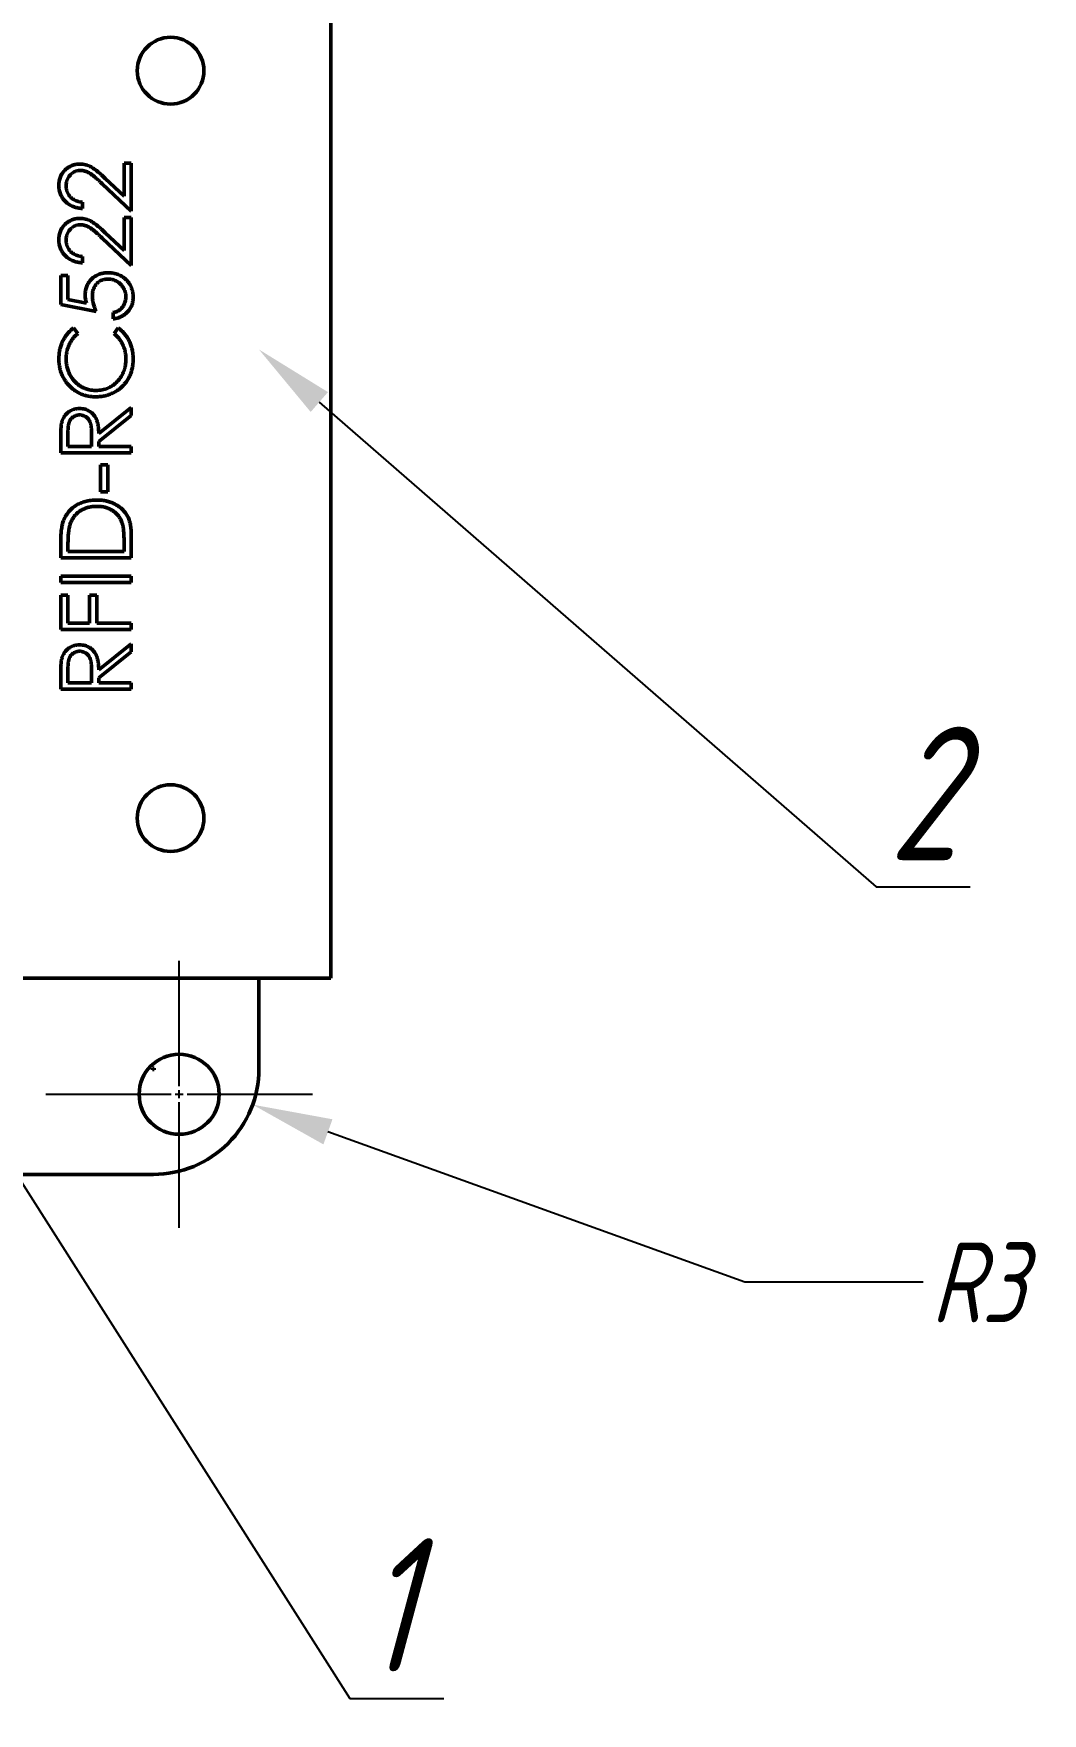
# Model space of a CAD drawing. Header units: millimetres. Extents: x 3004 to 446186229, y 1206 to 1506.
# Drawn here: x 3175.3 to 3213.1, y 1387.4 to 1450.3 of the extents above; entities that cross this region are included whole.
import ezdxf
from ezdxf import colors
from ezdxf.entities.mleader import LeaderData, LeaderLine
from ezdxf.math import Vec2, Vec3

# ---------------------------------------------------------------- set-up
doc = ezdxf.new("R2010")
doc.units = ezdxf.units.MM
doc.linetypes.add('CENTER2', pattern=[28.575, 19.05, -3.175, 3.175, -3.175])
doc.layers.add('Tonk', color=7, linetype='Continuous', lineweight=25)
doc.layers.add('Видимый контур (ГОСТ)', color=7, linetype='Continuous', lineweight=50)
doc.styles.get("Standard").update_dxf_attribs({"font": '', "width": 0.8, "oblique": 15})
doc.styles.get('Standard').set_extended_font_data('GOST type B')
doc.dimstyles.get("Standard").update_dxf_attribs({"dimtxt": 3, "dimasz": 3, "dimexe": 0.18, "dimexo": 0.0625, "dimgap": 0.09, "dimtad": 0, "dimtih": 1, "dimtoh": 1, "dimdec": 4, "dimzin": 0, "dimdsep": 46, "dimtxsty": 'Standard', "dimcen": 0.09, "dimadec": 0, "dimazin": 0, "dimtfac": 1, "dimtdec": 4, "dimtofl": 0, "dimtmove": 0, "dimatfit": 3, "dimfxl": 1, "dimtolj": 1, "dimtzin": 0, "dimarcsym": 0})

# ---------------------------------------------------------------- blocks, each defined once
blk = doc.blocks.new('*D39')
at = {"layer": 'Tonk', "color": 0, "lineweight": -2, "transparency": 16777216}
for p, q in [((3179.661, 1411.501), (3179.841, 1411.501)), ((3179.751, 1411.411), (3179.751, 1411.591)), ((3201.91, 1403.505), (3186.292, 1409.141)), ((3208.598, 1403.505), (3201.91, 1403.505))]:
    blk.add_line(p, q, dxfattribs=at)
at = {"layer": 'Tonk', "color": 0, "transparency": 16777216}
blk.add_solid([(3186.462, 1409.611), (3186.122, 1408.67), (3183.47, 1410.159)], dxfattribs=at)
at = {"layer": 'Tonk', "color": 0, "transparency": 16777216, "insert": (3210.628, 1403.505), "char_height": 3, "attachment_point": 5}
blk.add_mtext('\\A1;R3', dxfattribs=at)
blk = doc.blocks.new('*U40')
at = {"layer": 'Tonk', "color": 0, "linetype": 'CENTER2', "transparency": 16777216}
for p, q in [((0, 0.3), (0, 5)), ((-5, 0), (-0.3, 0)), ((0.3, 0), (5, 0)), ((0, -5), (0, -0.3))]:
    blk.add_line(p, q, dxfattribs=at)
at = {"layer": 'Tonk', "color": 0, "linetype": 'Continuous', "transparency": 16777216}
for p, q in [((-0.15, 0), (0.15, 0)), ((0, -0.15), (0, 0.15))]:
    blk.add_line(p, q, dxfattribs=at)

msp = doc.modelspace()

# ---------------------------------------------------------------- linework, layer by layer
at = {"layer": 'Видимый контур (ГОСТ)'}
for p, q in [((3186.39575, 1414.89309), (3186.39575, 1454.89309)), ((3177.94584, 1444.85936), (3178.65235, 1444.19737)), ((3178.65235, 1445.4286), (3178.92372, 1445.4286)), ((3178.65235, 1444.19737), (3178.65235, 1445.4286)), ((3178.92372, 1445.4286), (3178.92372, 1443.63079)), ((3178.92372, 1443.63079), (3177.8287, 1444.65689)), ((3177.09198, 1443.97), (3177.09198, 1443.73255)), ((3178.65235, 1443.39334), (3178.92372, 1443.39334)), ((3178.65235, 1442.16212), (3178.65235, 1443.39334)), ((3178.92372, 1443.39334), (3178.92372, 1441.59553)), ((3178.92372, 1441.59553), (3177.8287, 1442.62164)), ((3177.94584, 1442.8241), (3178.65235, 1442.16212)), ((3177.09198, 1441.93474), (3177.09198, 1441.69729)), ((3176.27788, 1440.13693), (3176.27788, 1441.2224)), ((3176.27788, 1441.2224), (3176.54925, 1441.2224)), ((3176.54925, 1441.2224), (3176.54925, 1440.32243)), ((3177.6008, 1439.86556), (3176.27788, 1440.13693)), ((3176.54925, 1440.32243), (3177.24516, 1440.17986)), ((3178.2453, 1439.59419), (3178.2453, 1439.83164)), ((3176.76338, 1439.25498), (3176.92238, 1439.04722)), ((3178.27922, 1439.04722), (3178.43663, 1439.25498)), ((3177.70256, 1435.29789), (3178.92372, 1436.26994)), ((3178.92372, 1436.26994), (3178.92372, 1435.97631)), ((3178.92372, 1435.97631), (3177.70256, 1435.00427)), ((3176.27788, 1434.57389), (3176.27788, 1435.10338)), ((3176.54925, 1435.30744), (3176.54925, 1434.81134)), ((3176.54925, 1434.81134), (3177.43119, 1434.81134)), ((3177.43119, 1434.81134), (3177.4349, 1435.29577)), ((3177.70256, 1435.00427), (3177.70256, 1434.81134)), ((3177.70256, 1434.81134), (3178.92372, 1434.81134)), ((3178.92372, 1434.81134), (3178.92372, 1434.57389)), ((3178.92372, 1434.57389), (3176.27788, 1434.57389)), ((3177.7704, 1434.13292), (3178.04177, 1434.13292)), ((3177.7704, 1433.11529), (3177.7704, 1434.13292)), ((3178.04177, 1434.13292), (3178.04177, 1433.11529)), ((3178.04177, 1433.11529), (3177.7704, 1433.11529)), ((3176.27788, 1430.63907), (3176.27788, 1431.17332)), ((3176.54925, 1431.06255), (3176.54925, 1430.87651)), ((3178.65235, 1430.87651), (3178.65235, 1431.18021)), ((3178.92372, 1431.459), (3178.92372, 1430.63907)), ((3178.92372, 1430.63907), (3176.27788, 1430.63907)), ((3176.54925, 1430.87651), (3178.65235, 1430.87651)), ((3176.27788, 1429.96065), (3178.92372, 1429.96065)), ((3176.27788, 1429.7232), (3176.27788, 1429.96065)), ((3178.92372, 1429.96065), (3178.92372, 1429.7232)), ((3178.92372, 1429.7232), (3176.27788, 1429.7232)), ((3176.27788, 1429.24831), (3176.54925, 1429.24831)), ((3176.27788, 1427.95931), (3176.27788, 1429.24831)), ((3176.54925, 1429.24831), (3176.54925, 1428.19676)), ((3177.36335, 1429.24831), (3177.63472, 1429.24831)), ((3177.36335, 1428.19676), (3177.36335, 1429.24831)), ((3177.63472, 1429.24831), (3177.63472, 1428.19676)), ((3178.92372, 1427.95931), (3176.27788, 1427.95931)), ((3176.54925, 1428.19676), (3177.36335, 1428.19676)), ((3177.63472, 1428.19676), (3178.92372, 1428.19676)), ((3178.92372, 1428.19676), (3178.92372, 1427.95931)), ((3177.70256, 1426.44453), (3178.92372, 1427.41658)), ((3178.92372, 1427.41658), (3178.92372, 1427.12295)), ((3178.92372, 1427.12295), (3177.70256, 1426.1509)), ((3176.27788, 1425.72053), (3176.27788, 1426.25001)), ((3176.54925, 1426.45407), (3176.54925, 1425.95798)), ((3177.43119, 1425.95798), (3177.4349, 1426.44241)), ((3177.70256, 1426.1509), (3177.70256, 1425.95798)), ((3178.92372, 1425.72053), (3176.27788, 1425.72053)), ((3176.54925, 1425.95798), (3177.43119, 1425.95798)), ((3177.70256, 1425.95798), (3178.92372, 1425.95798)), ((3178.92372, 1425.95798), (3178.92372, 1425.72053)), ((3126.39575, 1414.89309), (3186.39575, 1414.89309)), ((3183.70586, 1414.89309), (3183.70496, 1411.50204)), ((3179.74995, 1407.54704), (3076.19195, 1407.54604))]:
    msp.add_line(p, q, dxfattribs=at)
for centre, radius in [((3180.39575, 1448.89309), 1.25), ((3180.39575, 1420.89309), 1.25), ((3180.71695, 1410.54704), 1.5)]:
    msp.add_circle(centre, radius, dxfattribs=at)
msp.add_arc((3179.75129, 1411.50071), 3.95367, 269.9806934, 0.0192513, dxfattribs=at)
for points, knots in [([(3176.21004, 1444.59541), (3176.21072, 1444.62442), (3176.21205, 1444.68143), (3176.22351, 1444.76463), (3176.24147, 1444.84384), (3176.26665, 1444.9189), (3176.30051, 1444.98921), (3176.34117, 1445.05529), (3176.38821, 1445.11795), (3176.44359, 1445.17435), (3176.5027, 1445.22613), (3176.56582, 1445.27081), (3176.631, 1445.30907), (3176.69876, 1445.34097), (3176.76972, 1445.36444), (3176.84285, 1445.38227), (3176.91892, 1445.39234), (3176.97041, 1445.39389), (3176.99658, 1445.39467)], [0, 0, 0, 0, 0.06947546, 0.1365168, 0.20078882, 0.26382967, 0.32573502, 0.38729069, 0.44950922, 0.51296782, 0.57627522, 0.6375801, 0.69790261, 0.75717209, 0.81659853, 0.87665317, 0.93728964, 1, 1, 1, 1]), ([(3177.01778, 1445.15723), (3176.99973, 1445.15675), (3176.96415, 1445.1558), (3176.91198, 1445.14744), (3176.86166, 1445.13481), (3176.81304, 1445.11671), (3176.76659, 1445.09281), (3176.72226, 1445.06373), (3176.6794, 1445.03017), (3176.63922, 1444.99135), (3176.60242, 1444.94871), (3176.56982, 1444.90366), (3176.54258, 1444.856), (3176.52025, 1444.80592), (3176.50273, 1444.75358), (3176.49059, 1444.69886), (3176.48296, 1444.64192), (3176.48193, 1444.60303), (3176.48141, 1444.58322)], [0, 0, 0, 0, 0.0619654, 0.12212191, 0.1809885, 0.23993322, 0.29990583, 0.35998885, 0.42177574, 0.48657583, 0.5515348, 0.61501754, 0.67725862, 0.73972996, 0.8030501, 0.86649513, 0.93197347, 1, 1, 1, 1]), ([(3176.99658, 1445.39467), (3177.03343, 1445.39339), (3177.10649, 1445.39086), (3177.21384, 1445.36915), (3177.31786, 1445.33525), (3177.40157, 1445.29443), (3177.46903, 1445.25325), (3177.52457, 1445.21614), (3177.58437, 1445.1727), (3177.64823, 1445.1223), (3177.71665, 1445.06597), (3177.78959, 1445.00321), (3177.8663, 1444.93357), (3177.91869, 1444.88469), (3177.94584, 1444.85936)], [0, 0, 0, 0, 0.0987022, 0.19567231, 0.29242243, 0.39134254, 0.44446244, 0.50422878, 0.57035234, 0.64254575, 0.72228751, 0.80792112, 0.90046954, 1, 1, 1, 1]), ([(3177.8287, 1444.65689), (3177.80263, 1444.68188), (3177.75253, 1444.72986), (3177.6794, 1444.79773), (3177.61155, 1444.85869), (3177.54912, 1444.91314), (3177.49119, 1444.95988), (3177.43964, 1445.00136), (3177.3922, 1445.0346), (3177.33721, 1445.07067), (3177.27007, 1445.1056), (3177.18803, 1445.13562), (3177.10357, 1445.15393), (3177.04649, 1445.15612), (3177.01778, 1445.15723)], [0, 0, 0, 0, 0.11080264, 0.2128292, 0.30610131, 0.39064732, 0.46692447, 0.53448104, 0.59358694, 0.644557, 0.73620045, 0.82502403, 0.91198558, 1, 1, 1, 1]), ([(3177.09198, 1443.73255), (3177.06048, 1443.7341), (3176.99862, 1443.73714), (3176.90841, 1443.75137), (3176.82219, 1443.77173), (3176.74065, 1443.80053), (3176.66306, 1443.83629), (3176.58973, 1443.87918), (3176.52095, 1443.92997), (3176.45734, 1443.98758), (3176.39899, 1444.05015), (3176.3486, 1444.11766), (3176.30603, 1444.1886), (3176.27044, 1444.26276), (3176.24372, 1444.34097), (3176.2239, 1444.42253), (3176.21197, 1444.50778), (3176.21069, 1444.56587), (3176.21004, 1444.59541)], [0, 0, 0, 0, 0.06879079, 0.13510329, 0.19897867, 0.2619043, 0.32349497, 0.38519538, 0.44696924, 0.50976478, 0.57225057, 0.63340518, 0.69325116, 0.75258316, 0.81257927, 0.87327508, 0.93554994, 1, 1, 1, 1]), ([(3176.48141, 1444.58322), (3176.48195, 1444.56253), (3176.48301, 1444.5219), (3176.49044, 1444.46224), (3176.50325, 1444.40533), (3176.52077, 1444.35102), (3176.54303, 1444.29922), (3176.57077, 1444.25019), (3176.60387, 1444.20402), (3176.6414, 1444.16065), (3176.68318, 1444.12069), (3176.72975, 1444.08558), (3176.78027, 1444.0549), (3176.83459, 1444.02813), (3176.89322, 1444.00639), (3176.95594, 1443.98978), (3177.02248, 1443.97664), (3177.06843, 1443.97225), (3177.09198, 1443.97)], [0, 0, 0, 0, 0.06443867, 0.12654691, 0.18688715, 0.24587754, 0.30404088, 0.36219122, 0.42097593, 0.48066028, 0.54060027, 0.6006891, 0.66193579, 0.72444251, 0.78903839, 0.85631376, 0.92635203, 1, 1, 1, 1]), ([(3176.21004, 1442.56016), (3176.21072, 1442.58917), (3176.21205, 1442.64618), (3176.22351, 1442.72938), (3176.24147, 1442.80858), (3176.26665, 1442.88364), (3176.30051, 1442.95395), (3176.34117, 1443.02004), (3176.38821, 1443.08269), (3176.44359, 1443.13909), (3176.5027, 1443.19088), (3176.56582, 1443.23556), (3176.631, 1443.27382), (3176.69876, 1443.30571), (3176.76972, 1443.32919), (3176.84285, 1443.34701), (3176.91892, 1443.35709), (3176.97041, 1443.35863), (3176.99658, 1443.35942)], [0, 0, 0, 0, 0.06947546, 0.1365168, 0.20078882, 0.26382967, 0.32573502, 0.38729069, 0.44950922, 0.51296782, 0.57627522, 0.6375801, 0.69790261, 0.75717209, 0.81659853, 0.87665317, 0.93728964, 1, 1, 1, 1]), ([(3177.01778, 1443.12197), (3176.99973, 1443.12149), (3176.96415, 1443.12054), (3176.91198, 1443.11218), (3176.86166, 1443.09955), (3176.81304, 1443.08145), (3176.76659, 1443.05756), (3176.72226, 1443.02847), (3176.6794, 1442.99492), (3176.63922, 1442.9561), (3176.60242, 1442.91345), (3176.56982, 1442.8684), (3176.54258, 1442.82074), (3176.52025, 1442.77067), (3176.50273, 1442.71832), (3176.49059, 1442.6636), (3176.48296, 1442.60666), (3176.48193, 1442.56778), (3176.48141, 1442.54797)], [0, 0, 0, 0, 0.0619654, 0.12212191, 0.1809885, 0.23993322, 0.29990583, 0.35998885, 0.42177574, 0.48657583, 0.5515348, 0.61501754, 0.67725862, 0.73972996, 0.8030501, 0.86649513, 0.93197347, 1, 1, 1, 1]), ([(3176.99658, 1443.35942), (3177.03343, 1443.35814), (3177.10649, 1443.3556), (3177.21384, 1443.33389), (3177.31786, 1443.29999), (3177.40157, 1443.25917), (3177.46903, 1443.21799), (3177.52457, 1443.18089), (3177.58437, 1443.13745), (3177.64823, 1443.08704), (3177.71665, 1443.03071), (3177.78959, 1442.96795), (3177.8663, 1442.89831), (3177.91869, 1442.84943), (3177.94584, 1442.8241)], [0, 0, 0, 0, 0.0987022, 0.19567231, 0.29242243, 0.39134254, 0.44446244, 0.50422878, 0.57035234, 0.64254575, 0.72228751, 0.80792112, 0.90046954, 1, 1, 1, 1]), ([(3177.8287, 1442.62164), (3177.80263, 1442.64662), (3177.75253, 1442.69461), (3177.6794, 1442.76248), (3177.61155, 1442.82344), (3177.54912, 1442.87788), (3177.49119, 1442.92462), (3177.43964, 1442.9661), (3177.3922, 1442.99934), (3177.33721, 1443.03541), (3177.27007, 1443.07035), (3177.18803, 1443.10037), (3177.10357, 1443.11867), (3177.04649, 1443.12087), (3177.01778, 1443.12197)], [0, 0, 0, 0, 0.11080264, 0.2128292, 0.30610131, 0.39064732, 0.46692447, 0.53448104, 0.59358694, 0.644557, 0.73620045, 0.82502403, 0.91198558, 1, 1, 1, 1]), ([(3177.09198, 1441.69729), (3177.06048, 1441.69884), (3176.99862, 1441.70188), (3176.90841, 1441.71611), (3176.82219, 1441.73648), (3176.74065, 1441.76527), (3176.66306, 1441.80104), (3176.58973, 1441.84392), (3176.52095, 1441.89472), (3176.45734, 1441.95232), (3176.39899, 1442.01489), (3176.3486, 1442.0824), (3176.30603, 1442.15335), (3176.27044, 1442.22751), (3176.24372, 1442.30572), (3176.2239, 1442.38727), (3176.21197, 1442.47253), (3176.21069, 1442.53061), (3176.21004, 1442.56016)], [0, 0, 0, 0, 0.06879079, 0.13510329, 0.19897867, 0.2619043, 0.32349497, 0.38519538, 0.44696924, 0.50976478, 0.57225057, 0.63340518, 0.69325116, 0.75258316, 0.81257927, 0.87327508, 0.93554994, 1, 1, 1, 1]), ([(3176.48141, 1442.54797), (3176.48195, 1442.52727), (3176.48301, 1442.48664), (3176.49044, 1442.42698), (3176.50325, 1442.37007), (3176.52077, 1442.31576), (3176.54303, 1442.26396), (3176.57077, 1442.21493), (3176.60387, 1442.16877), (3176.6414, 1442.12539), (3176.68318, 1442.08543), (3176.72975, 1442.05032), (3176.78027, 1442.01964), (3176.83459, 1441.99287), (3176.89322, 1441.97113), (3176.95594, 1441.95452), (3177.02248, 1441.94138), (3177.06843, 1441.93699), (3177.09198, 1441.93474)], [0, 0, 0, 0, 0.06443867, 0.12654691, 0.18688715, 0.24587754, 0.30404088, 0.36219122, 0.42097593, 0.48066028, 0.54060027, 0.6006891, 0.66193579, 0.72444251, 0.78903839, 0.85631376, 0.92635203, 1, 1, 1, 1]), ([(3177.19375, 1440.49151), (3177.19439, 1440.52105), (3177.19564, 1440.57915), (3177.20772, 1440.66415), (3177.22672, 1440.74529), (3177.25327, 1440.82239), (3177.28722, 1440.89562), (3177.32963, 1440.96428), (3177.37917, 1441.02941), (3177.43613, 1441.08984), (3177.49881, 1441.14467), (3177.56621, 1441.19287), (3177.63767, 1441.23381), (3177.71387, 1441.26674), (3177.79397, 1441.29304), (3177.87881, 1441.31054), (3177.9676, 1441.3222), (3178.02831, 1441.3235), (3178.05926, 1441.32416)], [0, 0, 0, 0, 0.06580765, 0.12939427, 0.19089406, 0.25128107, 0.31081496, 0.37037099, 0.43076826, 0.49288125, 0.55510395, 0.61606705, 0.67725603, 0.73825981, 0.80076213, 0.86477758, 0.93104529, 1, 1, 1, 1]), ([(3178.04919, 1441.08672), (3178.02797, 1441.08622), (3177.98642, 1441.08524), (3177.92565, 1441.07728), (3177.86814, 1441.06344), (3177.81362, 1441.04422), (3177.76205, 1441.01981), (3177.71336, 1440.99), (3177.66821, 1440.9542), (3177.62656, 1440.91331), (3177.58812, 1440.86851), (3177.55536, 1440.81904), (3177.52779, 1440.76593), (3177.50401, 1440.70981), (3177.48692, 1440.64936), (3177.47409, 1440.58577), (3177.46667, 1440.51836), (3177.46564, 1440.47227), (3177.46511, 1440.44858)], [0, 0, 0, 0, 0.06535138, 0.12791603, 0.18836021, 0.24721608, 0.30563013, 0.36376984, 0.42266091, 0.48268729, 0.54330022, 0.60411796, 0.66496489, 0.72741349, 0.79146763, 0.85805544, 0.92703681, 1, 1, 1, 1]), ([(3178.72019, 1440.41519), (3178.71957, 1440.43783), (3178.71835, 1440.48243), (3178.70894, 1440.54805), (3178.69446, 1440.61141), (3178.67279, 1440.67188), (3178.64645, 1440.73051), (3178.61265, 1440.78583), (3178.57374, 1440.83942), (3178.52918, 1440.88964), (3178.48006, 1440.93563), (3178.42754, 1440.97627), (3178.37151, 1441.01012), (3178.31295, 1441.03864), (3178.2512, 1441.0603), (3178.18657, 1441.07576), (3178.11888, 1441.08483), (3178.07272, 1441.08608), (3178.04919, 1441.08672)], [0, 0, 0, 0, 0.0642073, 0.12642469, 0.18768028, 0.24821642, 0.30830506, 0.36966099, 0.43169855, 0.49594689, 0.55975802, 0.62229541, 0.68391064, 0.74509241, 0.80674023, 0.86908662, 0.93329, 1, 1, 1, 1]), ([(3178.05926, 1441.32416), (3178.08082, 1441.32366), (3178.12365, 1441.32266), (3178.18726, 1441.31758), (3178.24953, 1441.3078), (3178.31045, 1441.29467), (3178.36992, 1441.27763), (3178.42811, 1441.257), (3178.48465, 1441.23176), (3178.54008, 1441.20407), (3178.59315, 1441.17289), (3178.64277, 1441.13828), (3178.68971, 1441.10172), (3178.73344, 1441.06238), (3178.77369, 1441.01989), (3178.81069, 1440.97478), (3178.84507, 1440.92739), (3178.87544, 1440.877), (3178.90338, 1440.82473), (3178.9263, 1440.76983), (3178.9468, 1440.71354), (3178.96313, 1440.65506), (3178.97593, 1440.59451), (3178.98463, 1440.5318), (3178.99096, 1440.46726), (3178.99136, 1440.42351), (3178.99156, 1440.40141)], [0, 0, 0, 0, 0.04401447, 0.08743412, 0.1301184, 0.17255369, 0.21455476, 0.25629809, 0.29843823, 0.340849, 0.38271519, 0.42392405, 0.46424624, 0.50407367, 0.54386191, 0.58356672, 0.62309432, 0.66322906, 0.70355126, 0.74393789, 0.78454125, 0.82575011, 0.86775736, 0.91074516, 0.95491445, 1, 1, 1, 1]), ([(3177.24516, 1440.17986), (3177.23743, 1440.20787), (3177.22244, 1440.26214), (3177.20581, 1440.34224), (3177.19578, 1440.41829), (3177.19441, 1440.46763), (3177.19375, 1440.49151)], [0, 0, 0, 0, 0.27506837, 0.53290146, 0.77397346, 1, 1, 1, 1]), ([(3177.46511, 1440.44858), (3177.46555, 1440.42807), (3177.46646, 1440.38573), (3177.47313, 1440.32077), (3177.4839, 1440.25252), (3177.4987, 1440.18122), (3177.51808, 1440.10667), (3177.5413, 1440.02902), (3177.56906, 1439.9481), (3177.59002, 1439.89359), (3177.6008, 1439.86556)], [0, 0, 0, 0, 0.10220304, 0.21102334, 0.32509966, 0.4465021, 0.57378772, 0.70890071, 0.85035787, 1, 1, 1, 1]), ([(3178.2453, 1439.83164), (3178.27053, 1439.83748), (3178.31902, 1439.84871), (3178.38716, 1439.87336), (3178.44788, 1439.9035), (3178.50198, 1439.93933), (3178.54916, 1439.98208), (3178.5912, 1440.03086), (3178.62913, 1440.08555), (3178.66075, 1440.14633), (3178.68771, 1440.21044), (3178.70567, 1440.27755), (3178.71829, 1440.34581), (3178.71955, 1440.39198), (3178.72019, 1440.41519)], [0, 0, 0, 0, 0.09468725, 0.18199416, 0.26437695, 0.34217986, 0.41861761, 0.49650908, 0.57736909, 0.66151059, 0.74673255, 0.83125798, 0.91520562, 1, 1, 1, 1]), ([(3178.99156, 1440.40141), (3178.99104, 1440.37504), (3178.99001, 1440.32318), (3178.97926, 1440.24719), (3178.96386, 1440.17408), (3178.94071, 1440.10443), (3178.91169, 1440.03763), (3178.87501, 1439.97456), (3178.83345, 1439.91363), (3178.7844, 1439.8573), (3178.73079, 1439.80502), (3178.67262, 1439.75822), (3178.61083, 1439.71655), (3178.54514, 1439.68065), (3178.47572, 1439.65004), (3178.4023, 1439.62599), (3178.32527, 1439.60658), (3178.27223, 1439.59837), (3178.2453, 1439.59419)], [0, 0, 0, 0, 0.06542114, 0.12870837, 0.19023614, 0.2507244, 0.31063718, 0.37076641, 0.43161474, 0.49352297, 0.55588346, 0.61734237, 0.67866804, 0.74071136, 0.80298536, 0.86680258, 0.93234717, 1, 1, 1, 1]), ([(3176.21004, 1438.10061), (3176.2104, 1438.13101), (3176.21113, 1438.19119), (3176.21816, 1438.2802), (3176.22989, 1438.36687), (3176.24585, 1438.45124), (3176.26566, 1438.53373), (3176.29147, 1438.61371), (3176.32098, 1438.69165), (3176.35497, 1438.76705), (3176.39312, 1438.83956), (3176.43501, 1438.90915), (3176.48059, 1438.97527), (3176.52947, 1439.03838), (3176.58269, 1439.09744), (3176.63878, 1439.1541), (3176.69936, 1439.20646), (3176.742, 1439.23878), (3176.76338, 1439.25498)], [0, 0, 0, 0, 0.06854754, 0.13568295, 0.20121499, 0.26568223, 0.32926683, 0.39239543, 0.45506976, 0.51712685, 0.57879004, 0.63973986, 0.7001915, 0.75980624, 0.81962832, 0.87935479, 0.93951161, 1, 1, 1, 1]), ([(3178.43663, 1439.25498), (3178.45821, 1439.23826), (3178.50125, 1439.2049), (3178.56193, 1439.15089), (3178.61901, 1439.09398), (3178.67202, 1439.03376), (3178.72203, 1438.97093), (3178.76762, 1438.90435), (3178.80941, 1438.8349), (3178.84769, 1438.76282), (3178.88164, 1438.68818), (3178.91071, 1438.61107), (3178.93575, 1438.53182), (3178.95635, 1438.45043), (3178.97243, 1438.36674), (3178.98318, 1438.28103), (3178.99055, 1438.19314), (3178.99122, 1438.13384), (3178.99156, 1438.10379)], [0, 0, 0, 0, 0.06167424, 0.12305306, 0.183475, 0.2437265, 0.30427892, 0.36486292, 0.4259462, 0.48739123, 0.54922038, 0.61114359, 0.67352853, 0.73696146, 0.80078528, 0.8660126, 0.93210075, 1, 1, 1, 1]), ([(3176.92238, 1439.04722), (3176.90472, 1439.0324), (3176.86963, 1439.00296), (3176.82035, 1438.95559), (3176.77419, 1438.90622), (3176.73092, 1438.85488), (3176.69205, 1438.80063), (3176.65556, 1438.7448), (3176.62285, 1438.68644), (3176.58319, 1438.60574), (3176.54181, 1438.50017), (3176.50711, 1438.36728), (3176.48502, 1438.22855), (3176.48262, 1438.13391), (3176.48141, 1438.08577)], [0, 0, 0, 0, 0.06316326, 0.12547494, 0.18712122, 0.24829435, 0.30929486, 0.36985007, 0.43097338, 0.49245599, 0.61614797, 0.7408437, 0.86818265, 1, 1, 1, 1]), ([(3178.72019, 1438.1022), (3178.71891, 1438.14839), (3178.7164, 1438.23931), (3178.69511, 1438.37263), (3178.6606, 1438.50027), (3178.61229, 1438.62221), (3178.5495, 1438.73812), (3178.47338, 1438.84819), (3178.3832, 1438.9525), (3178.31435, 1439.01522), (3178.27922, 1439.04722)], [0, 0, 0, 0, 0.12851519, 0.25294864, 0.37475473, 0.49593975, 0.61718064, 0.74090947, 0.86781115, 1, 1, 1, 1]), ([(3177.58543, 1436.67699), (3177.53784, 1436.67817), (3177.4442, 1436.68048), (3177.30679, 1436.70013), (3177.17514, 1436.73175), (3177.0495, 1436.77665), (3176.9292, 1436.83357), (3176.81518, 1436.9039), (3176.70668, 1436.9868), (3176.60538, 1437.08163), (3176.51274, 1437.18563), (3176.43124, 1437.29699), (3176.36342, 1437.41551), (3176.30673, 1437.53988), (3176.26315, 1437.67103), (3176.23265, 1437.80867), (3176.21366, 1437.95256), (3176.21126, 1438.05073), (3176.21004, 1438.10061)], [0, 0, 0, 0, 0.06455785, 0.12701353, 0.18795481, 0.24801391, 0.30774768, 0.36823451, 0.42946984, 0.49274344, 0.55625777, 0.61821679, 0.67965548, 0.74124555, 0.80341526, 0.86681546, 0.93232831, 1, 1, 1, 1]), ([(3176.48141, 1438.08577), (3176.48171, 1438.05925), (3176.48232, 1438.00645), (3176.49034, 1437.9281), (3176.50161, 1437.85121), (3176.51834, 1437.77583), (3176.53948, 1437.70207), (3176.56475, 1437.62942), (3176.59602, 1437.55896), (3176.63057, 1437.4897), (3176.6696, 1437.42335), (3176.71217, 1437.36056), (3176.7578, 1437.30157), (3176.80668, 1437.24634), (3176.85857, 1437.19481), (3176.91403, 1437.14734), (3176.97288, 1437.10411), (3177.03435, 1437.06426), (3177.09825, 1437.02857), (3177.16483, 1436.99869), (3177.23295, 1436.97223), (3177.30337, 1436.95129), (3177.37559, 1436.93471), (3177.44982, 1436.92328), (3177.52589, 1436.91535), (3177.57746, 1436.91474), (3177.60345, 1436.91444)], [0, 0, 0, 0, 0.04395491, 0.08750187, 0.13046263, 0.17275202, 0.21540307, 0.25764983, 0.30015275, 0.34312149, 0.38592516, 0.42768573, 0.46881795, 0.5094918, 0.54988303, 0.58998002, 0.63040523, 0.67086863, 0.71138394, 0.75162726, 0.79177558, 0.83245892, 0.87331905, 0.91454296, 0.95692356, 1, 1, 1, 1]), ([(3177.60345, 1436.91444), (3177.64256, 1436.91539), (3177.71934, 1436.91727), (3177.8318, 1436.93393), (3177.93954, 1436.95926), (3178.04188, 1436.99722), (3178.14008, 1437.04403), (3178.23249, 1437.10318), (3178.3205, 1437.17168), (3178.40202, 1437.25051), (3178.47649, 1437.33699), (3178.54207, 1437.42978), (3178.59674, 1437.52865), (3178.64223, 1437.6325), (3178.6772, 1437.74213), (3178.70181, 1437.85735), (3178.71787, 1437.9779), (3178.71941, 1438.06028), (3178.72019, 1438.1022)], [0, 0, 0, 0, 0.06432322, 0.1262901, 0.18672647, 0.24614643, 0.30557564, 0.36542939, 0.42632631, 0.48883991, 0.55172497, 0.6139186, 0.67548377, 0.7373339, 0.80022904, 0.8645023, 0.93104074, 1, 1, 1, 1]), ([(3178.99156, 1438.10379), (3178.99136, 1438.07534), (3178.99097, 1438.01907), (3178.98462, 1437.93599), (3178.97597, 1437.85511), (3178.96294, 1437.77666), (3178.94756, 1437.70021), (3178.92694, 1437.62646), (3178.90385, 1437.55468), (3178.8767, 1437.48516), (3178.84608, 1437.41783), (3178.81146, 1437.35292), (3178.77315, 1437.29046), (3178.73198, 1437.22983), (3178.68664, 1437.17192), (3178.63776, 1437.11625), (3178.58549, 1437.06248), (3178.5478, 1437.02922), (3178.52885, 1437.01249)], [0, 0, 0, 0, 0.0696628, 0.13774956, 0.20391674, 0.26877986, 0.33241371, 0.39475354, 0.45618003, 0.51699565, 0.57739594, 0.63719834, 0.69699918, 0.75675619, 0.81655391, 0.876948, 0.93813179, 1, 1, 1, 1]), ([(3178.52885, 1437.01249), (3178.49594, 1436.9857), (3178.43051, 1436.93245), (3178.32446, 1436.86432), (3178.21373, 1436.806), (3178.09776, 1436.75885), (3177.97678, 1436.72199), (3177.85075, 1436.69645), (3177.71979, 1436.67986), (3177.63071, 1436.67796), (3177.58543, 1436.67699)], [0, 0, 0, 0, 0.12432851, 0.24715602, 0.36877975, 0.49073386, 0.61361377, 0.73895758, 0.86731058, 1, 1, 1, 1]), ([(3176.31392, 1435.70283), (3176.31871, 1435.72218), (3176.32817, 1435.76049), (3176.34817, 1435.81563), (3176.37132, 1435.86818), (3176.39851, 1435.91792), (3176.42993, 1435.96458), (3176.46506, 1436.00867), (3176.5037, 1436.05037), (3176.54681, 1436.08801), (3176.59205, 1436.12349), (3176.64096, 1436.15342), (3176.69211, 1436.17921), (3176.74601, 1436.19975), (3176.80215, 1436.21629), (3176.86103, 1436.22795), (3176.92238, 1436.23495), (3176.96423, 1436.23566), (3176.98545, 1436.23602)], [0, 0, 0, 0, 0.06421684, 0.12706377, 0.18874454, 0.2491321, 0.30945253, 0.36982668, 0.43065014, 0.49235193, 0.55407211, 0.61568978, 0.6767977, 0.73843905, 0.80131691, 0.86518451, 0.93164132, 1, 1, 1, 1]), ([(3176.98545, 1436.23602), (3177.02071, 1436.23491), (3177.0895, 1436.23274), (3177.18933, 1436.21254), (3177.28245, 1436.17945), (3177.36875, 1436.13385), (3177.44655, 1436.07577), (3177.51488, 1436.00598), (3177.57206, 1435.92443), (3177.61171, 1435.84851), (3177.63711, 1435.78144), (3177.65497, 1435.72623), (3177.66878, 1435.66601), (3177.68115, 1435.60135), (3177.69048, 1435.53198), (3177.69732, 1435.45807), (3177.7016, 1435.37957), (3177.70223, 1435.32564), (3177.70256, 1435.29789)], [0, 0, 0, 0, 0.07878024, 0.15372064, 0.22671353, 0.29919117, 0.37119, 0.44300641, 0.51668917, 0.59321722, 0.63387292, 0.67698914, 0.72289951, 0.77195861, 0.82421132, 0.87937865, 0.93794812, 1, 1, 1, 1]), ([(3176.27788, 1435.10338), (3176.278, 1435.13871), (3176.27823, 1435.20656), (3176.27948, 1435.30375), (3176.28309, 1435.39207), (3176.2862, 1435.47146), (3176.29186, 1435.54192), (3176.29728, 1435.60367), (3176.30436, 1435.65643), (3176.31094, 1435.68837), (3176.31392, 1435.70283)], [0, 0, 0, 0, 0.17625775, 0.33843441, 0.48482205, 0.61715758, 0.73469836, 0.83738518, 0.92637242, 1, 1, 1, 1]), ([(3176.98492, 1435.99857), (3176.96364, 1435.99767), (3176.92148, 1435.99586), (3176.85975, 1435.98116), (3176.80149, 1435.9563), (3176.74694, 1435.92279), (3176.69742, 1435.88197), (3176.65505, 1435.83411), (3176.62009, 1435.78051), (3176.59775, 1435.73041), (3176.58405, 1435.68563), (3176.57441, 1435.64675), (3176.56667, 1435.60282), (3176.56046, 1435.55363), (3176.55513, 1435.49938), (3176.55154, 1435.4398), (3176.54941, 1435.37529), (3176.5493, 1435.33058), (3176.54925, 1435.30744)], [0, 0, 0, 0, 0.0688143, 0.13636482, 0.20401935, 0.27306374, 0.34291332, 0.41096544, 0.47916877, 0.54930801, 0.58765158, 0.63064667, 0.67887879, 0.7319343, 0.79111142, 0.85528319, 0.92508594, 1, 1, 1, 1]), ([(3177.4349, 1435.29577), (3177.43491, 1435.31839), (3177.43493, 1435.36223), (3177.43191, 1435.42566), (3177.42848, 1435.48471), (3177.42323, 1435.53917), (3177.41646, 1435.58906), (3177.40799, 1435.63435), (3177.39812, 1435.67512), (3177.38285, 1435.72267), (3177.35865, 1435.77577), (3177.32345, 1435.83347), (3177.27918, 1435.88261), (3177.22855, 1435.92412), (3177.17288, 1435.95748), (3177.11285, 1435.981), (3177.04996, 1435.99593), (3177.00674, 1435.99769), (3176.98492, 1435.99857)], [0, 0, 0, 0, 0.07166815, 0.13891329, 0.20118457, 0.25912443, 0.31225504, 0.36068151, 0.40508614, 0.44510166, 0.51877778, 0.58946158, 0.65846224, 0.72728322, 0.79632249, 0.86317489, 0.93094938, 1, 1, 1, 1]), ([(3176.37329, 1432.01286), (3176.38495, 1432.04348), (3176.40802, 1432.10401), (3176.45152, 1432.19019), (3176.50082, 1432.27132), (3176.55597, 1432.34784), (3176.61854, 1432.41799), (3176.68586, 1432.48452), (3176.76039, 1432.54471), (3176.84058, 1432.59982), (3176.92548, 1432.64952), (3177.01494, 1432.69271), (3177.10849, 1432.72858), (3177.20588, 1432.75836), (3177.30733, 1432.78183), (3177.41295, 1432.79784), (3177.52232, 1432.80841), (3177.59653, 1432.80947), (3177.63419, 1432.81001)], [0, 0, 0, 0, 0.06154497, 0.1216943, 0.18115486, 0.23987539, 0.29870194, 0.35764742, 0.41760484, 0.47849404, 0.54040705, 0.60234499, 0.66500433, 0.72855931, 0.79365054, 0.86053427, 0.92923596, 1, 1, 1, 1]), ([(3177.63366, 1432.57256), (3177.60272, 1432.57217), (3177.54193, 1432.57141), (3177.45273, 1432.56183), (3177.36695, 1432.54783), (3177.28456, 1432.52758), (3177.20542, 1432.50178), (3177.12997, 1432.46958), (3177.05739, 1432.43279), (3176.98937, 1432.38902), (3176.92505, 1432.34108), (3176.86612, 1432.28788), (3176.81245, 1432.23025), (3176.76321, 1432.16885), (3176.72037, 1432.10192), (3176.68205, 1432.03104), (3176.64954, 1431.95519), (3176.63224, 1431.90241), (3176.62345, 1431.87559)], [0, 0, 0, 0, 0.07015118, 0.13781261, 0.20322625, 0.26717406, 0.330024, 0.39179427, 0.4530844, 0.51433391, 0.57499999, 0.63486548, 0.69411632, 0.75344162, 0.8131258, 0.87407969, 0.93600701, 1, 1, 1, 1]), ([(3178.58504, 1431.93654), (3178.57653, 1431.96069), (3178.55972, 1432.00842), (3178.52906, 1432.07712), (3178.49275, 1432.14119), (3178.45238, 1432.20175), (3178.40653, 1432.25794), (3178.35621, 1432.31042), (3178.30115, 1432.35909), (3178.24142, 1432.40345), (3178.1774, 1432.44314), (3178.10971, 1432.47751), (3178.0391, 1432.50764), (3177.96448, 1432.53128), (3177.88652, 1432.54982), (3177.80521, 1432.56294), (3177.72057, 1432.57112), (3177.66301, 1432.57207), (3177.63366, 1432.57256)], [0, 0, 0, 0, 0.0624145, 0.12333823, 0.18312454, 0.24178299, 0.30057888, 0.35968007, 0.41888164, 0.47953066, 0.54085054, 0.6023034, 0.66446321, 0.72780572, 0.79289481, 0.85967233, 0.9284644, 1, 1, 1, 1]), ([(3177.63419, 1432.81001), (3177.66689, 1432.80953), (3177.73134, 1432.80859), (3177.82632, 1432.80018), (3177.91848, 1432.78795), (3178.00738, 1432.76902), (3178.09381, 1432.74604), (3178.17684, 1432.71658), (3178.25723, 1432.68284), (3178.33389, 1432.64349), (3178.40653, 1432.6003), (3178.475, 1432.55394), (3178.53833, 1432.50447), (3178.59671, 1432.45142), (3178.65006, 1432.39548), (3178.69881, 1432.33627), (3178.74202, 1432.27364), (3178.78138, 1432.20788), (3178.81571, 1432.13707), (3178.84476, 1432.05986), (3178.86884, 1431.97592), (3178.88892, 1431.88547), (3178.90486, 1431.78834), (3178.91554, 1431.68444), (3178.92276, 1431.57394), (3178.92339, 1431.49806), (3178.92372, 1431.459)], [0, 0, 0, 0, 0.04608068, 0.0908068, 0.13429527, 0.17702439, 0.21882273, 0.26024412, 0.30107987, 0.34161389, 0.38158342, 0.42011959, 0.45807462, 0.49473849, 0.53119462, 0.5669337, 0.60271265, 0.63832661, 0.67485325, 0.71346737, 0.7544418, 0.79781536, 0.84398946, 0.89307157, 0.94496335, 1, 1, 1, 1]), ([(3176.27788, 1431.17332), (3176.27822, 1431.21979), (3176.27886, 1431.30956), (3176.28296, 1431.43929), (3176.29021, 1431.55933), (3176.30077, 1431.66927), (3176.31374, 1431.76942), (3176.32999, 1431.8595), (3176.34918, 1431.93997), (3176.36555, 1431.98946), (3176.37329, 1432.01286)], [0, 0, 0, 0, 0.16428922, 0.31740591, 0.45884361, 0.58936654, 0.70783132, 0.81577003, 0.9128799, 1, 1, 1, 1]), ([(3176.62345, 1431.87559), (3176.61732, 1431.8534), (3176.60427, 1431.80622), (3176.59004, 1431.72924), (3176.57749, 1431.64259), (3176.56686, 1431.54591), (3176.55923, 1431.43929), (3176.55351, 1431.32266), (3176.54965, 1431.19596), (3176.54939, 1431.10813), (3176.54925, 1431.06255)], [0, 0, 0, 0, 0.08431862, 0.17928451, 0.28658253, 0.40511148, 0.53559287, 0.67819021, 0.83297584, 1, 1, 1, 1]), ([(3178.65235, 1431.18021), (3178.65216, 1431.22385), (3178.6518, 1431.30779), (3178.64863, 1431.42848), (3178.64346, 1431.53876), (3178.63622, 1431.63864), (3178.62665, 1431.72806), (3178.61597, 1431.80721), (3178.60267, 1431.87583), (3178.59061, 1431.91735), (3178.58504, 1431.93654)], [0, 0, 0, 0, 0.17190066, 0.33062793, 0.47554884, 0.60674619, 0.7250238, 0.82974239, 0.92132282, 1, 1, 1, 1]), ([(3176.31392, 1426.84946), (3176.31871, 1426.86882), (3176.32817, 1426.90712), (3176.34817, 1426.96227), (3176.37132, 1427.01482), (3176.39851, 1427.06455), (3176.42993, 1427.11122), (3176.46506, 1427.15531), (3176.5037, 1427.19701), (3176.54681, 1427.23464), (3176.59205, 1427.27012), (3176.64096, 1427.30005), (3176.69211, 1427.32585), (3176.74601, 1427.34639), (3176.80215, 1427.36293), (3176.86103, 1427.37459), (3176.92239, 1427.38158), (3176.96423, 1427.38229), (3176.98545, 1427.38266)], [0, 0, 0, 0, 0.06421684, 0.12706377, 0.18874454, 0.2491321, 0.30945253, 0.36982668, 0.43065014, 0.49235193, 0.55407211, 0.61568978, 0.6767977, 0.73843905, 0.80131691, 0.86518451, 0.93164132, 1, 1, 1, 1]), ([(3176.98545, 1427.38266), (3177.02071, 1427.38154), (3177.0895, 1427.37938), (3177.18933, 1427.35918), (3177.28245, 1427.32608), (3177.36875, 1427.28048), (3177.44655, 1427.22241), (3177.51488, 1427.15262), (3177.57206, 1427.07106), (3177.61171, 1426.99514), (3177.63711, 1426.92808), (3177.65498, 1426.87287), (3177.66878, 1426.81264), (3177.68115, 1426.74798), (3177.69049, 1426.67861), (3177.69732, 1426.6047), (3177.7016, 1426.5262), (3177.70223, 1426.47227), (3177.70256, 1426.44453)], [0, 0, 0, 0, 0.07878024, 0.15372064, 0.22671353, 0.29919117, 0.37119, 0.44300641, 0.51668917, 0.59321722, 0.63387292, 0.67698914, 0.72289951, 0.77195861, 0.82421132, 0.87937865, 0.93794812, 1, 1, 1, 1]), ([(3176.27788, 1426.25001), (3176.278, 1426.28535), (3176.27823, 1426.35319), (3176.27949, 1426.45039), (3176.28309, 1426.5387), (3176.2862, 1426.61809), (3176.29186, 1426.68856), (3176.29728, 1426.75031), (3176.30436, 1426.80307), (3176.31094, 1426.835), (3176.31392, 1426.84946)], [0, 0, 0, 0, 0.17625775, 0.33843441, 0.48482205, 0.61715758, 0.73469836, 0.83738518, 0.92637242, 1, 1, 1, 1]), ([(3176.98492, 1427.14521), (3176.96364, 1427.1443), (3176.92148, 1427.1425), (3176.85975, 1427.1278), (3176.80149, 1427.10293), (3176.74694, 1427.06943), (3176.69742, 1427.02861), (3176.65505, 1426.98074), (3176.62009, 1426.92714), (3176.59775, 1426.87704), (3176.58405, 1426.83227), (3176.57441, 1426.79339), (3176.56667, 1426.74946), (3176.56046, 1426.70026), (3176.55513, 1426.64602), (3176.55154, 1426.58644), (3176.54941, 1426.52193), (3176.5493, 1426.47722), (3176.54925, 1426.45407)], [0, 0, 0, 0, 0.0688143, 0.13636482, 0.20401935, 0.27306374, 0.34291332, 0.41096544, 0.47916877, 0.54930801, 0.58765158, 0.63064667, 0.67887879, 0.7319343, 0.79111142, 0.85528319, 0.92508594, 1, 1, 1, 1]), ([(3177.4349, 1426.44241), (3177.43491, 1426.46503), (3177.43493, 1426.50887), (3177.43192, 1426.57229), (3177.42848, 1426.63135), (3177.42323, 1426.68581), (3177.41646, 1426.7357), (3177.40799, 1426.78099), (3177.39812, 1426.82176), (3177.38285, 1426.8693), (3177.35865, 1426.9224), (3177.32345, 1426.9801), (3177.27918, 1427.02924), (3177.22855, 1427.07076), (3177.17288, 1427.10412), (3177.11285, 1427.12764), (3177.04996, 1427.14256), (3177.00674, 1427.14432), (3176.98492, 1427.14521)], [0, 0, 0, 0, 0.07166815, 0.13891329, 0.20118457, 0.25912443, 0.31225504, 0.36068151, 0.40508614, 0.44510166, 0.51877778, 0.58946158, 0.65846224, 0.72728322, 0.79632249, 0.86317489, 0.93094938, 1, 1, 1, 1])]:
    msp.add_open_spline(points, degree=3, knots=knots, dxfattribs=at)

# ---------------------------------------------------------------- block references
at = {"layer": 'Tonk', "linetype": 'CENTER2'}
msp.add_blockref('*U40', (3180.71695, 1410.54704), dxfattribs=at)

# ---------------------------------------------------------------- dimensions: what is measured, and where the dimension line sits
at = {"layer": 'Tonk'}
dim = msp.add_radius_dim(center=(3179.75129, 1411.50071), mpoint=(3183.47026, 1410.1588), text='R3', dimstyle='Standard', dxfattribs=at)
dim.commit()
dim.dimension.update_dxf_attribs({"geometry": '*D39', "text_midpoint": (3210.62754, 1403.50537), "dimtype": 164})

# ---------------------------------------------------------------- leaders
ml = msp.add_multileader_mtext('Standard', dxfattribs=at)
ml.set_content('2', color=256)
ml.set_leader_properties()
ml.build(insert=Vec2(0, 0))
ml.multileader.update_dxf_attribs({"text_left_attachment_type": 6, "text_right_attachment_type": 6, "dogleg_length": 0.36, "arrow_head_size": 3})
ctx = ml.context
ctx.base_point, ctx.char_height, ctx.arrow_head_size, ctx.landing_gap_size, ctx.plane_origin = Vec3(3207.19527, 1418.31683), 5, 3, 0.1, Vec3(3183.70586, 1438.44943)
ctx.left_attachment, ctx.right_attachment = 6, 6
notes = []
notes.append((ctx, [(0, (1, 1, 0), (3206.83527, 1418.31683), (1, 0), 0.36, [(0, [(3183.70586, 1438.44943)], 0, [])])]))
ctx.mtext.insert, ctx.mtext.flow_direction = Vec3(3207.29527, 1424.31683), 5
ml = msp.add_multileader_mtext('Standard', dxfattribs=at)
ml.set_content('1', color=256)
ml.set_leader_properties()
ml.build(insert=Vec2(0, 0))
ml.multileader.update_dxf_attribs({"text_left_attachment_type": 6, "text_right_attachment_type": 6, "dogleg_length": 0.36, "arrow_head_size": 3})
ctx = ml.context
ctx.base_point, ctx.char_height, ctx.arrow_head_size, ctx.landing_gap_size, ctx.plane_origin = Vec3(3187.46924, 1387.91558), 5, 3, 0.1, Vec3(3172.12837, 1411.47193)
ctx.left_attachment, ctx.right_attachment = 6, 6
notes.append((ctx, [(0, (1, 1, 0), (3187.10924, 1387.91558), (1, 0), 0.36, [(0, [(3172.12837, 1411.47193)], 0, [])])]))
ctx.mtext.insert, ctx.mtext.flow_direction = Vec3(3187.56924, 1393.91558), 5
for ctx, leaders in notes:
    for number, flags, end, landing, length, lines in leaders:
        leader = LeaderData()
        leader.index, (leader.has_last_leader_line, leader.has_dogleg_vector, leader.attachment_direction) = number, flags
        leader.last_leader_point, leader.dogleg_vector, leader.dogleg_length = Vec3(end), Vec3(landing), length
        for number, points, colour, breaks in lines:
            line = LeaderLine()
            line.index, line.vertices, line.color, line.breaks = number, Vec3.list(points), colors.encode_raw_color(colour), breaks
            leader.lines.append(line)
        ctx.leaders.append(leader)

doc.saveas('drawing.dxf')
